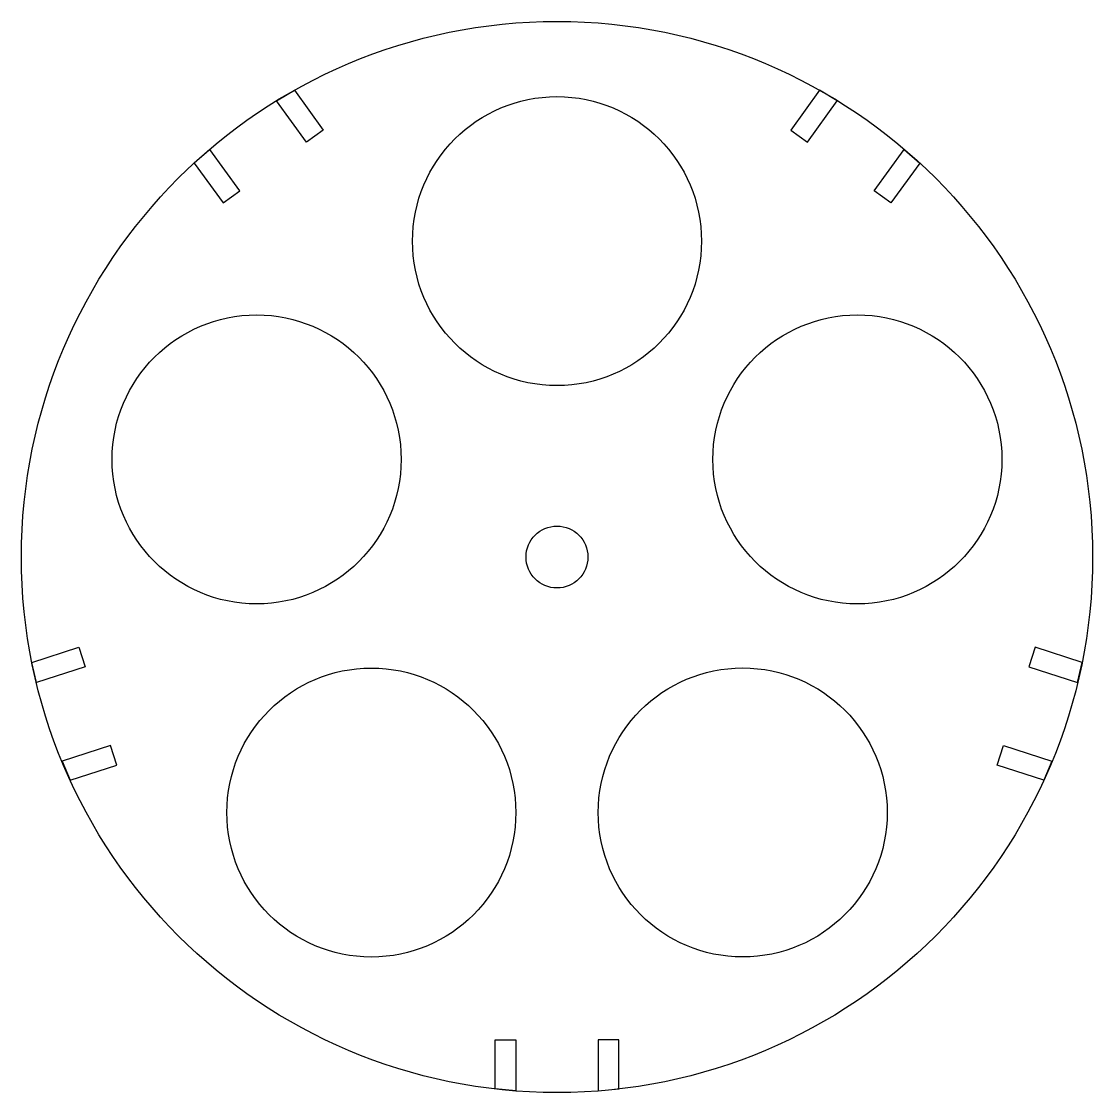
# Model space of a CAD drawing. Header units: millimetres. Extents: x 112.4 to 164.3, y 390.3 to 442.2.
import ezdxf

# ---------------------------------------------------------------- set-up
doc = ezdxf.new("R2010")
doc.units = ezdxf.units.MM
doc.header["$MEASUREMENT"] = 0
doc.layers.add('Plates$MO v2.6$Tickler Pads$v2', color=178, linetype='Continuous', true_color=0x000000)

msp = doc.modelspace()

# ---------------------------------------------------------------- linework, layer by layer
at = {"layer": 'Plates$MO v2.6$Tickler Pads$v2'}
for points in [[(125.592, 438.9), (126.993, 436.972), (126.184, 436.385), (124.732, 438.382)], [(151.033, 438.9), (149.632, 436.972), (150.441, 436.385), (151.892, 438.382)], [(120.738, 435.374), (122.139, 433.446), (122.948, 434.033), (121.496, 436.031)], [(155.887, 435.374), (154.486, 433.446), (153.677, 434.033), (155.128, 436.031)], [(112.876, 411.178), (115.143, 411.914), (115.452, 410.963), (113.104, 410.201)], [(163.748, 411.178), (161.482, 411.914), (161.173, 410.963), (163.521, 410.201)], [(114.73, 405.472), (116.997, 406.208), (116.688, 407.159), (114.34, 406.396)], [(161.894, 405.472), (159.628, 406.208), (159.937, 407.159), (162.285, 406.396)], [(135.312, 390.518), (135.312, 392.901), (136.312, 392.901), (136.312, 390.432)], [(141.312, 390.518), (141.312, 392.901), (140.312, 392.901), (140.312, 390.432)]]:
    msp.add_lwpolyline(points, close=True, dxfattribs=at)
for centre, radius in [((138.312, 416.288), 25.944), ((138.312, 431.589), 7), ((123.761, 421.016), 7), ((152.864, 421.016), 7), ((138.312, 416.288), 1.5), ((129.319, 403.91), 7), ((147.31, 403.913), 7)]:
    msp.add_circle(centre, radius, dxfattribs=at)

doc.saveas('drawing.dxf')
